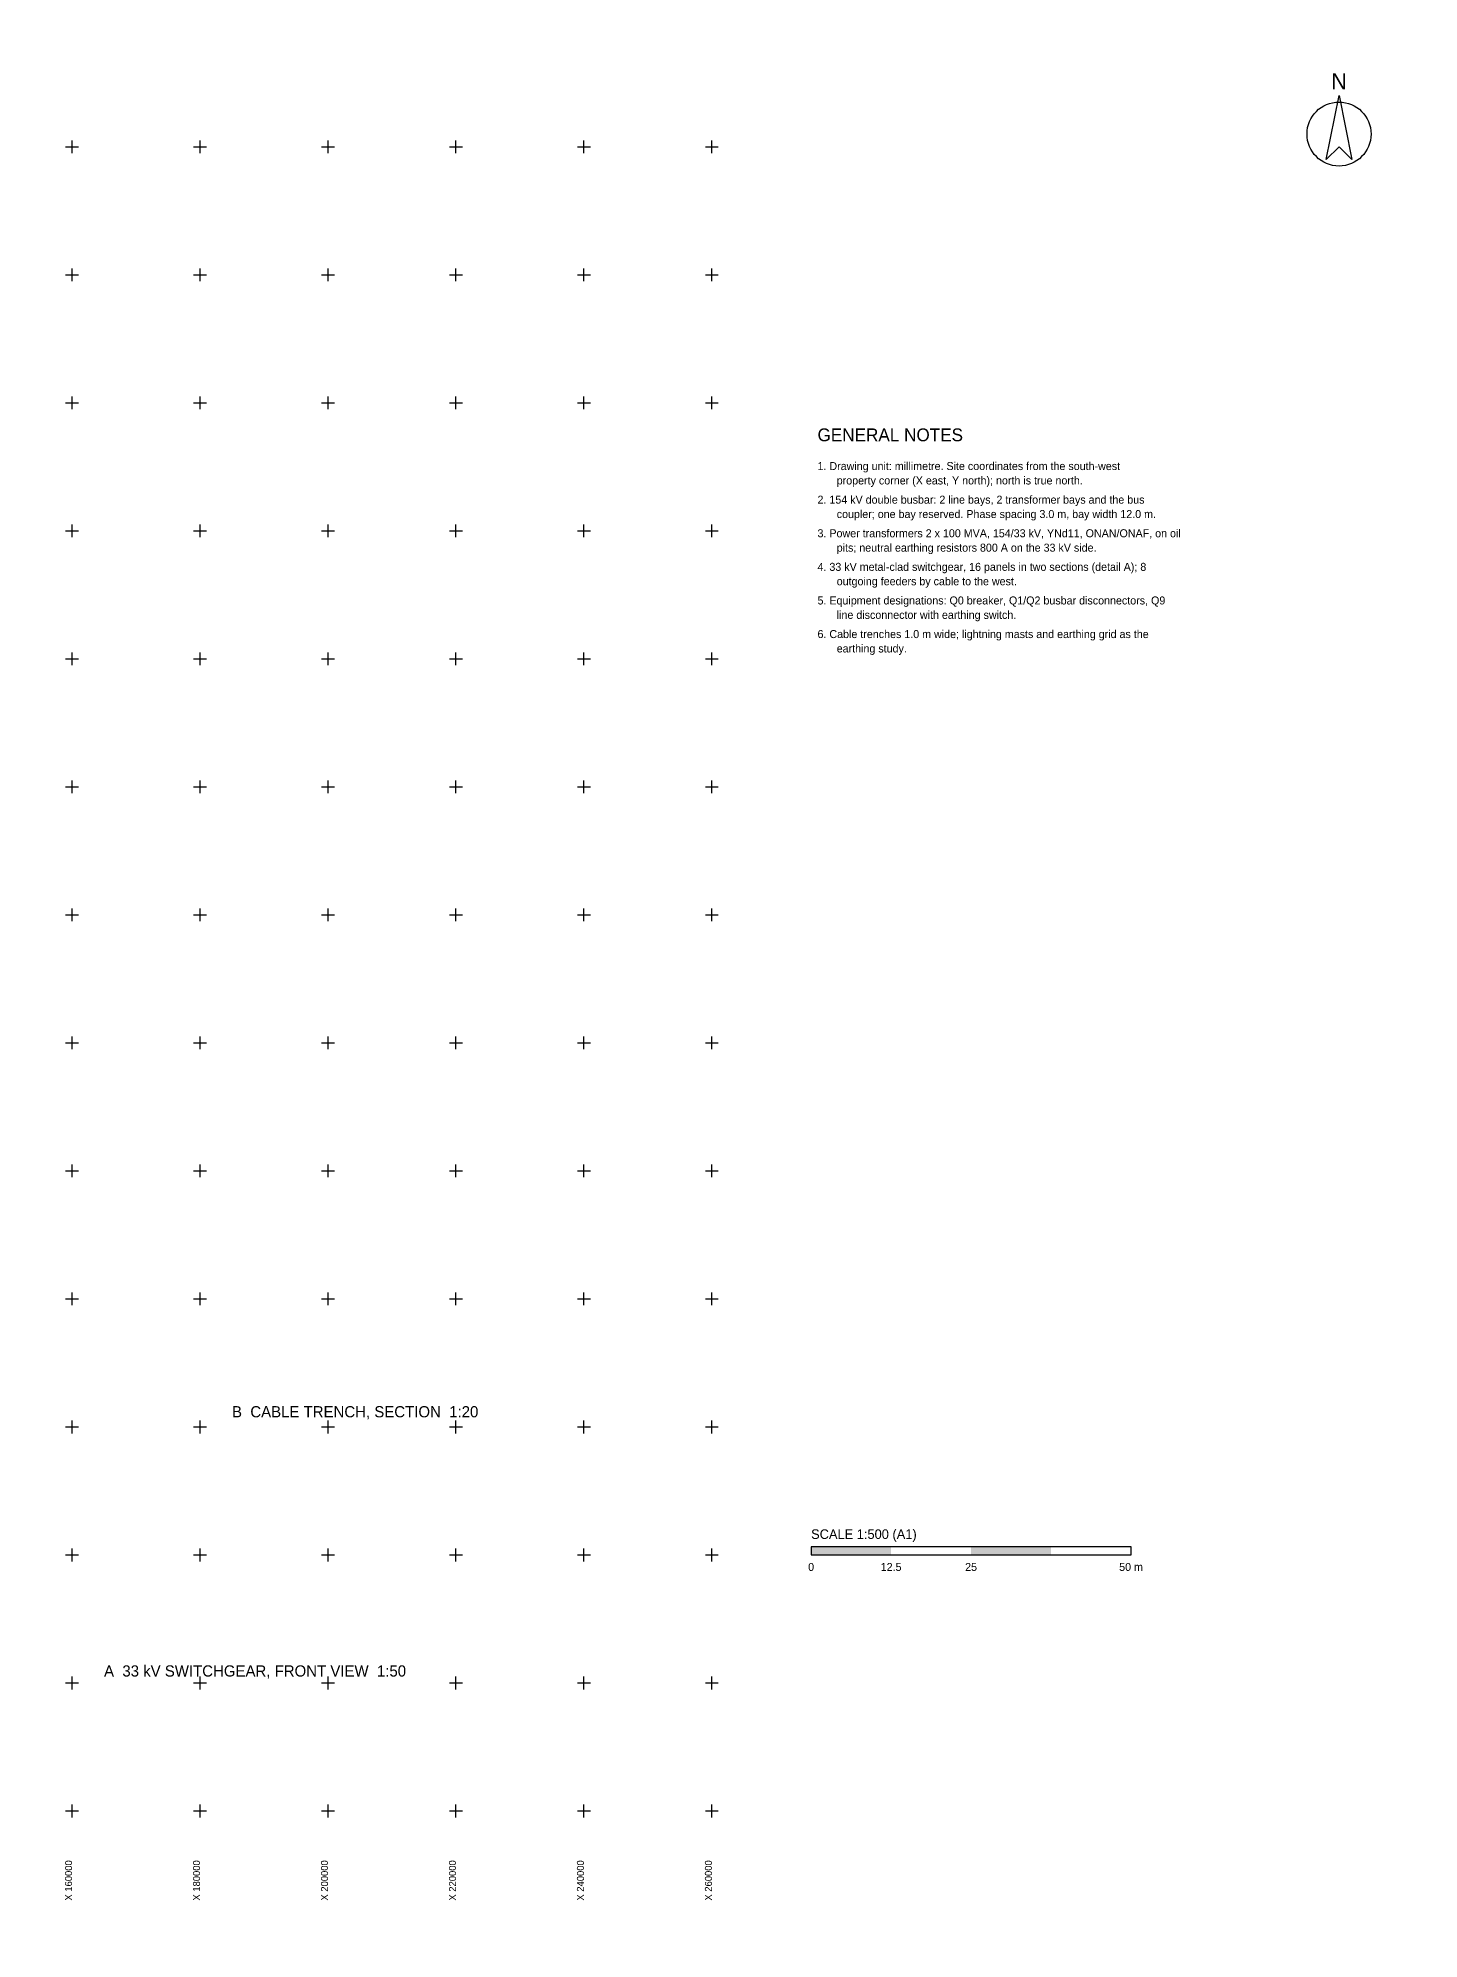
# Model space of a CAD drawing. Header units: millimetres. Extents: x -50000 to 370500, y -40000 to 257000.
# Drawn here: x 154679 to 370500, y -40000 to 257000 of the extents above; entities that cross this region are included whole.
import ezdxf
from ezdxf.enums import TextEntityAlignment as Align

# ---------------------------------------------------------------- set-up
doc = ezdxf.new("R2010")
doc.units = ezdxf.units.MM
for name, color, linetype in [('DETAILS-TEXT', 7, 'Continuous'), ('GRID-COORDINATES', 8, 'Continuous'), ('NOTES', 7, 'Continuous'), ('TITLE-SYMBOLS', 7, 'Continuous')]:
    doc.layers.add(name, color=color, linetype=linetype)

# ---------------------------------------------------------------- blocks, each defined once
blk = doc.blocks.new('NORTH_ARROW')
at = {"layer": 'TITLE-SYMBOLS'}
blk.add_lwpolyline([(0, 12), (4, -8), (0, -4), (-4, -8)], close=True, dxfattribs=at)
blk.add_circle((0, 0), 10, dxfattribs=at)
blk.add_text('N', height=5, dxfattribs=at).set_placement((0, 14), align=Align.CENTER)
blk = doc.blocks.new('SCALE_BAR_1-500')
at = {"layer": 'TITLE-SYMBOLS'}
blk.add_lwpolyline([(0, 0), (100, 0), (100, 2.5), (0, 2.5)], close=True, dxfattribs=at)
for points in [[(0, 0), (25, 0), (0, 2.5), (25, 2.5)], [(50, 0), (75, 0), (50, 2.5), (75, 2.5)]]:
    blk.add_solid(points, dxfattribs=at)
blk.add_text('SCALE 1:500 (A1)', height=3, dxfattribs=at).set_placement((0, 5))
for s, p in [('0', (0, -5)), ('12.5', (25, -5)), ('25', (50, -5)), ('50 m', (100, -5))]:
    blk.add_text(s, height=2.5, dxfattribs=at).set_placement(p, align=Align.CENTER)
blk = doc.blocks.new('GENERAL_NOTES')
at = {"layer": 'NOTES'}
for s, height, p in [('GENERAL NOTES', 4, (0, 0)), ('1. Drawing unit: millimetre. Site coordinates from the south-west', 2.5, (0, -9)), ('property corner (X east, Y north); north is true north.', 2.5, (6, -13.5)), ('2. 154 kV double busbar: 2 line bays, 2 transformer bays and the bus', 2.5, (0, -19.5)), ('coupler; one bay reserved. Phase spacing 3.0 m, bay width 12.0 m.', 2.5, (6, -24)), ('3. Power transformers 2 x 100 MVA, 154/33 kV, YNd11, ONAN/ONAF, on oil', 2.5, (0, -30)), ('pits; neutral earthing resistors 800 A on the 33 kV side.', 2.5, (6, -34.5)), ('4. 33 kV metal-clad switchgear, 16 panels in two sections (detail A); 8', 2.5, (0, -40.5)), ('outgoing feeders by cable to the west.', 2.5, (6, -45)), ('5. Equipment designations: Q0 breaker, Q1/Q2 busbar disconnectors, Q9', 2.5, (0, -51)), ('line disconnector with earthing switch.', 2.5, (6, -55.5)), ('6. Cable trenches 1.0 m wide; lightning masts and earthing grid as the', 2.5, (0, -61.5)), ('earthing study.', 2.5, (6, -66))]:
    blk.add_text(s, height=height, dxfattribs=at).set_placement(p)

msp = doc.modelspace()

# ---------------------------------------------------------------- linework, layer by layer
at = {"layer": 'GRID-COORDINATES'}
for p, q in [((160000, 239000), (160000, 241000)), ((180000, 239000), (180000, 241000)), ((200000, 239000), (200000, 241000)), ((220000, 239000), (220000, 241000)), ((240000, 239000), (240000, 241000)), ((260000, 239000), (260000, 241000)), ((159000, 240000), (161000, 240000)), ((179000, 240000), (181000, 240000)), ((199000, 240000), (201000, 240000)), ((219000, 240000), (221000, 240000)), ((239000, 240000), (241000, 240000)), ((259000, 240000), (261000, 240000)), ((159000, 220000), (161000, 220000)), ((160000, 219000), (160000, 221000)), ((179000, 220000), (181000, 220000)), ((180000, 219000), (180000, 221000)), ((199000, 220000), (201000, 220000)), ((200000, 219000), (200000, 221000)), ((219000, 220000), (221000, 220000)), ((220000, 219000), (220000, 221000)), ((239000, 220000), (241000, 220000)), ((240000, 219000), (240000, 221000)), ((259000, 220000), (261000, 220000)), ((260000, 219000), (260000, 221000)), ((159000, 200000), (161000, 200000)), ((160000, 199000), (160000, 201000)), ((179000, 200000), (181000, 200000)), ((180000, 199000), (180000, 201000)), ((199000, 200000), (201000, 200000)), ((200000, 199000), (200000, 201000)), ((219000, 200000), (221000, 200000)), ((220000, 199000), (220000, 201000)), ((239000, 200000), (241000, 200000)), ((240000, 199000), (240000, 201000)), ((259000, 200000), (261000, 200000)), ((260000, 199000), (260000, 201000)), ((159000, 180000), (161000, 180000)), ((160000, 179000), (160000, 181000)), ((179000, 180000), (181000, 180000)), ((180000, 179000), (180000, 181000)), ((199000, 180000), (201000, 180000)), ((200000, 179000), (200000, 181000)), ((219000, 180000), (221000, 180000)), ((220000, 179000), (220000, 181000)), ((239000, 180000), (241000, 180000)), ((240000, 179000), (240000, 181000)), ((259000, 180000), (261000, 180000)), ((260000, 179000), (260000, 181000)), ((160000, 159000), (160000, 161000)), ((180000, 159000), (180000, 161000)), ((200000, 159000), (200000, 161000)), ((220000, 159000), (220000, 161000)), ((240000, 159000), (240000, 161000)), ((260000, 159000), (260000, 161000)), ((159000, 160000), (161000, 160000)), ((179000, 160000), (181000, 160000)), ((199000, 160000), (201000, 160000)), ((219000, 160000), (221000, 160000)), ((239000, 160000), (241000, 160000)), ((259000, 160000), (261000, 160000)), ((159000, 140000), (161000, 140000)), ((160000, 139000), (160000, 141000)), ((179000, 140000), (181000, 140000)), ((180000, 139000), (180000, 141000)), ((199000, 140000), (201000, 140000)), ((200000, 139000), (200000, 141000)), ((219000, 140000), (221000, 140000)), ((220000, 139000), (220000, 141000)), ((239000, 140000), (241000, 140000)), ((240000, 139000), (240000, 141000)), ((259000, 140000), (261000, 140000)), ((260000, 139000), (260000, 141000)), ((159000, 120000), (161000, 120000)), ((160000, 119000), (160000, 121000)), ((179000, 120000), (181000, 120000)), ((180000, 119000), (180000, 121000)), ((199000, 120000), (201000, 120000)), ((200000, 119000), (200000, 121000)), ((219000, 120000), (221000, 120000)), ((220000, 119000), (220000, 121000)), ((239000, 120000), (241000, 120000)), ((240000, 119000), (240000, 121000)), ((259000, 120000), (261000, 120000)), ((260000, 119000), (260000, 121000)), ((160000, 99000), (160000, 101000)), ((180000, 99000), (180000, 101000)), ((200000, 99000), (200000, 101000)), ((220000, 99000), (220000, 101000)), ((240000, 99000), (240000, 101000)), ((260000, 99000), (260000, 101000)), ((159000, 100000), (161000, 100000)), ((179000, 100000), (181000, 100000)), ((199000, 100000), (201000, 100000)), ((219000, 100000), (221000, 100000)), ((239000, 100000), (241000, 100000)), ((259000, 100000), (261000, 100000)), ((160000, 79000), (160000, 81000)), ((180000, 79000), (180000, 81000)), ((200000, 79000), (200000, 81000)), ((220000, 79000), (220000, 81000)), ((240000, 79000), (240000, 81000)), ((260000, 79000), (260000, 81000)), ((159000, 80000), (161000, 80000)), ((179000, 80000), (181000, 80000)), ((199000, 80000), (201000, 80000)), ((219000, 80000), (221000, 80000)), ((239000, 80000), (241000, 80000)), ((259000, 80000), (261000, 80000)), ((159000, 60000), (161000, 60000)), ((160000, 59000), (160000, 61000)), ((179000, 60000), (181000, 60000)), ((180000, 59000), (180000, 61000)), ((199000, 60000), (201000, 60000)), ((200000, 59000), (200000, 61000)), ((219000, 60000), (221000, 60000)), ((220000, 59000), (220000, 61000)), ((239000, 60000), (241000, 60000)), ((240000, 59000), (240000, 61000)), ((259000, 60000), (261000, 60000)), ((260000, 59000), (260000, 61000)), ((159000, 40000), (161000, 40000)), ((160000, 39000), (160000, 41000)), ((179000, 40000), (181000, 40000)), ((180000, 39000), (180000, 41000)), ((199000, 40000), (201000, 40000)), ((200000, 39000), (200000, 41000)), ((219000, 40000), (221000, 40000)), ((220000, 39000), (220000, 41000)), ((239000, 40000), (241000, 40000)), ((240000, 39000), (240000, 41000)), ((259000, 40000), (261000, 40000)), ((260000, 39000), (260000, 41000)), ((160000, 19000), (160000, 21000)), ((180000, 19000), (180000, 21000)), ((200000, 19000), (200000, 21000)), ((220000, 19000), (220000, 21000)), ((240000, 19000), (240000, 21000)), ((260000, 19000), (260000, 21000)), ((159000, 20000), (161000, 20000)), ((179000, 20000), (181000, 20000)), ((199000, 20000), (201000, 20000)), ((219000, 20000), (221000, 20000)), ((239000, 20000), (241000, 20000)), ((259000, 20000), (261000, 20000)), ((159000, 0), (161000, 0)), ((160000, -1000), (160000, 1000)), ((179000, 0), (181000, 0)), ((180000, -1000), (180000, 1000)), ((199000, 0), (201000, 0)), ((200000, -1000), (200000, 1000)), ((219000, 0), (221000, 0)), ((220000, -1000), (220000, 1000)), ((239000, 0), (241000, 0)), ((240000, -1000), (240000, 1000)), ((259000, 0), (261000, 0)), ((260000, -1000), (260000, 1000)), ((159000, -20000), (161000, -20000)), ((160000, -21000), (160000, -19000)), ((179000, -20000), (181000, -20000)), ((180000, -21000), (180000, -19000)), ((199000, -20000), (201000, -20000)), ((200000, -21000), (200000, -19000)), ((219000, -20000), (221000, -20000)), ((220000, -21000), (220000, -19000)), ((239000, -20000), (241000, -20000)), ((240000, -21000), (240000, -19000)), ((259000, -20000), (261000, -20000)), ((260000, -21000), (260000, -19000))]:
    msp.add_line(p, q, dxfattribs=at)

# ---------------------------------------------------------------- block references
at = {"layer": 'NOTES', "xscale": 500, "yscale": 500}
msp.add_blockref('GENERAL_NOTES', (276500, 194000), dxfattribs=at)
at = {"layer": 'TITLE-SYMBOLS', "xscale": 500, "yscale": 500}
for name, p in [('NORTH_ARROW', (358000, 242000)), ('SCALE_BAR_1-500', (275500, 20000))]:
    msp.add_blockref(name, p, dxfattribs=at)

# ---------------------------------------------------------------- texts
at = {"layer": 'DETAILS-TEXT'}
for s, p in [('B  CABLE TRENCH, SECTION  1:20', (185000, 41500)), ('A  33 kV SWITCHGEAR, FRONT VIEW  1:50', (165000, 1000))]:
    msp.add_text(s, height=1750, dxfattribs=at).set_placement(p)
at = {"layer": 'GRID-COORDINATES'}
for s, p in [('X 160000', (160000, -34000)), ('X 180000', (180000, -34000)), ('X 200000', (200000, -34000)), ('X 220000', (220000, -34000)), ('X 240000', (240000, -34000)), ('X 260000', (260000, -34000))]:
    msp.add_text(s, height=1100, rotation=90, dxfattribs=at).set_placement(p)

doc.saveas('drawing.dxf')
